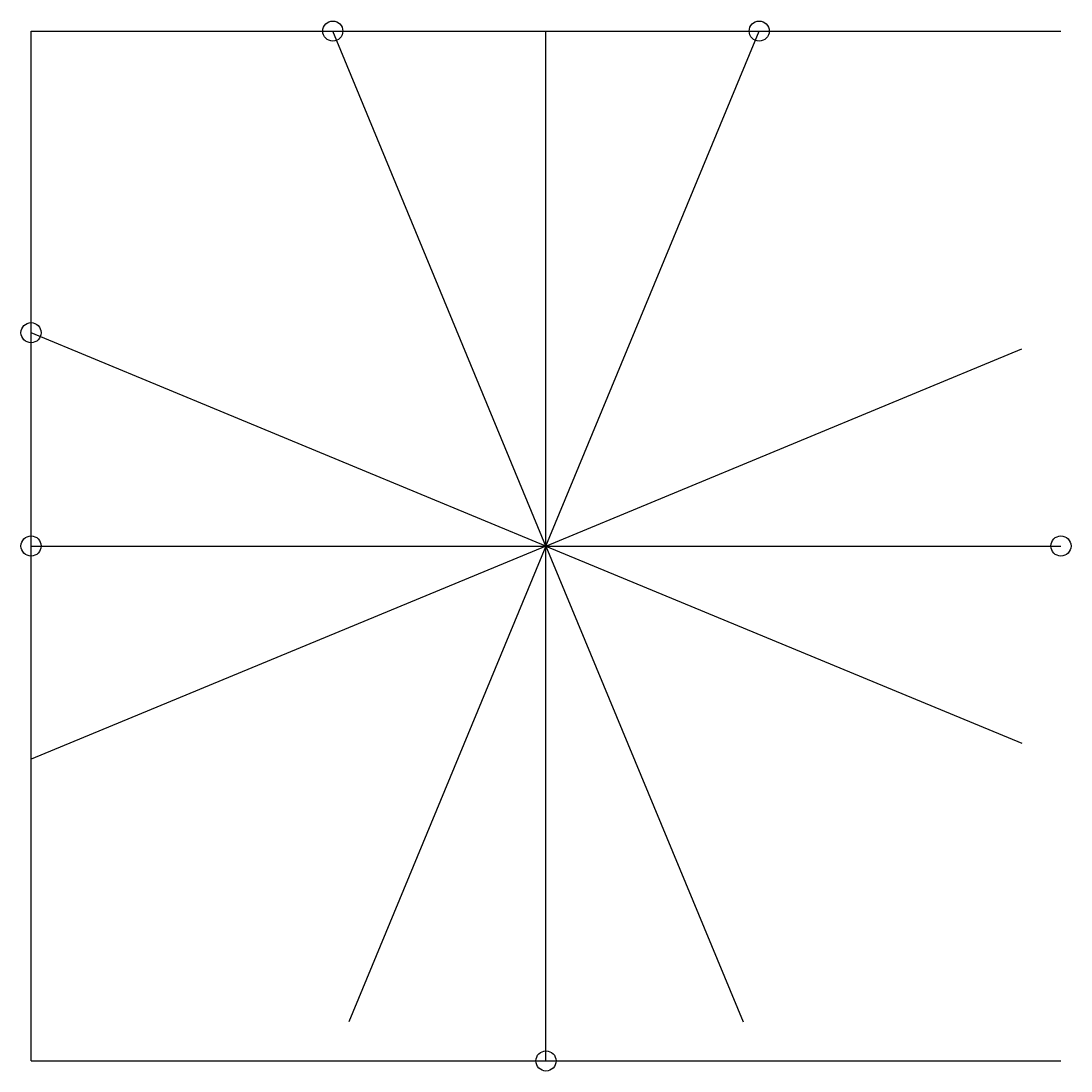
# Model space of a CAD drawing. Header units: millimetres. Extents: x -10 to 1034, y -10 to 1034.
import ezdxf

# ---------------------------------------------------------------- set-up
doc = ezdxf.new("R2010")
doc.units = ezdxf.units.MM
doc.layers.get('0').update_dxf_attribs({"color": 18, "lineweight": 25, "true_color": 0x000000})

msp = doc.modelspace()

# ---------------------------------------------------------------- linework, layer by layer
for p, q in [((0, 0), (0, 1024)), ((0, 1024), (1024, 1024)), ((512, 512), (300, 1024)), ((512, 0), (512, 1024)), ((512, 512), (724, 1024)), ((512, 512), (0, 724.1)), ((512, 512), (985, 707.9)), ((0, 512), (1024, 512)), ((512, 512), (0, 299.9)), ((512, 512), (316.1, 39)), ((512, 512), (707.9, 39)), ((512, 512), (985, 316.1)), ((0, 0), (1024, 0))]:
    msp.add_line(p, q)
for centre in [(300, 1024), (724, 1024), (0, 724.1), (0, 512), (1024, 512), (512, 0)]:
    msp.add_circle(centre, 10)

doc.saveas('drawing.dxf')
